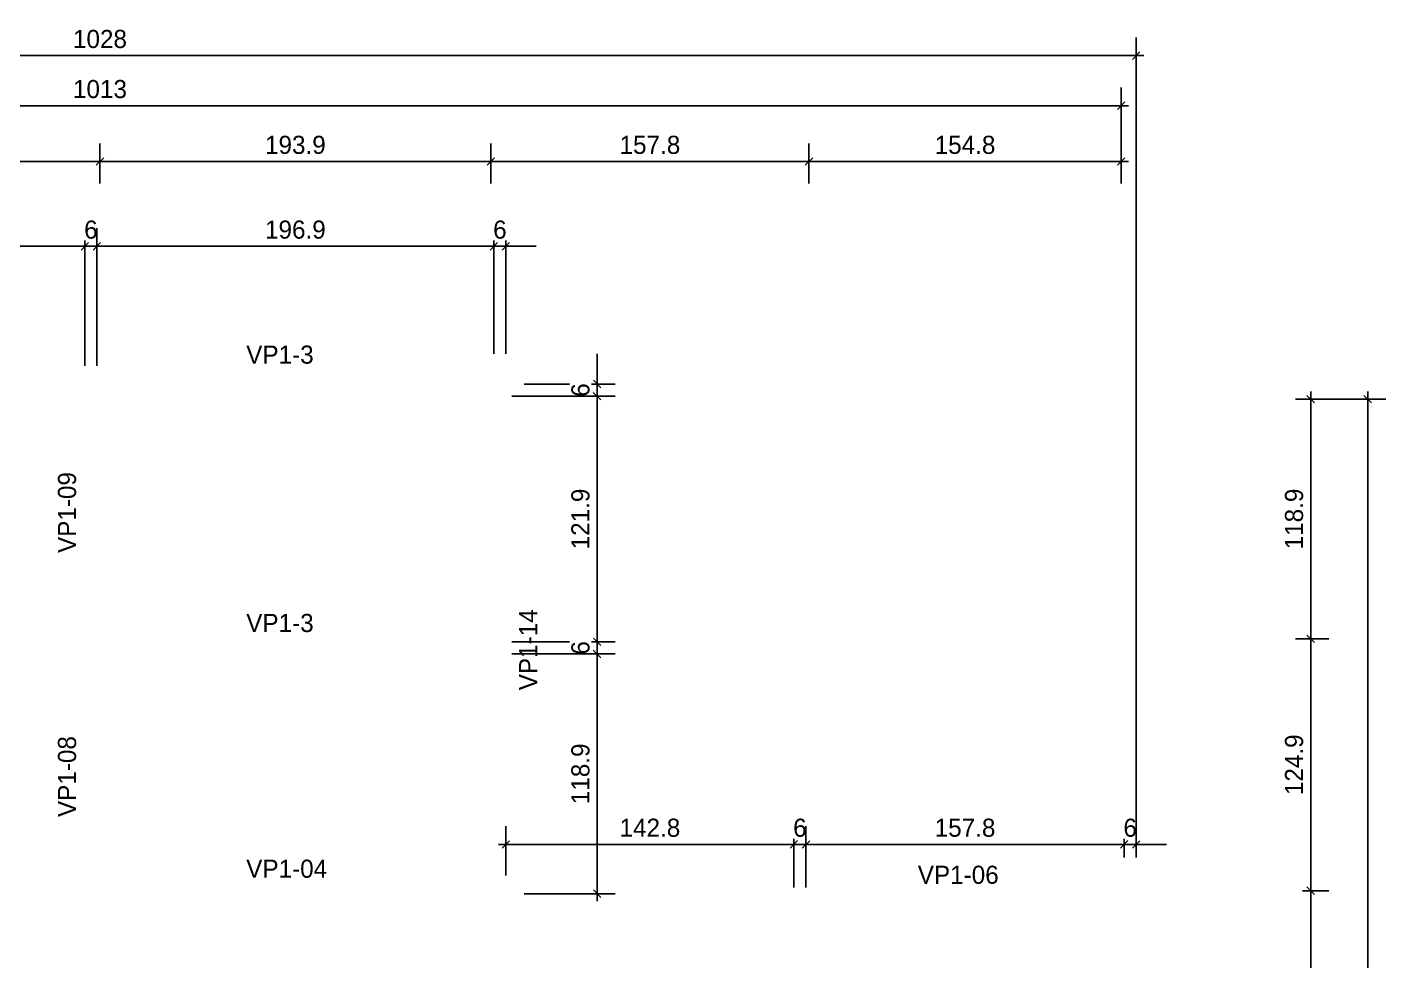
# Model space of a CAD drawing. Header units: millimetres. Extents: x 19442 to 19711, y 4351 to 4752.
# Drawn here: x 19448.81 to 19455.55, y 4519.36 to 4523.99 of the extents above; entities that cross this region are included whole.
import ezdxf

# ---------------------------------------------------------------- set-up
doc = ezdxf.new("R2010")
doc.units = ezdxf.units.MM
doc.layers.add('0 @ 0.5', color=7, linetype='Continuous')
doc.layers.add('TEXTO @ 0.5', color=2, linetype='Continuous')
doc.styles.add('century gothic', font='GOTHIC.TTF')
doc.dimstyles.new('ANOTATIVE CM SMCONSTRUCCIONES', dxfattribs={"dimscale": 0, "dimtxt": 0.18, "dimasz": 0.15, "dimexe": 0.18, "dimexo": 0.18, "dimgap": 0.07, "dimtad": 1, "dimdec": 1, "dimlfac": 100, "dimdsep": 46, "dimtxsty": 'century gothic', "dimblk1": 'FLECHA1', "dimblk2": 'FLECHA1', "dimsah": 1, "dimcen": 0.18, "dimdle": 0.075, "dimclrd": 1, "dimclre": 1, "dimclrt": 2, "dimaunit": 1, "dimadec": 0, "dimazin": 2, "dimtfac": 0.75, "dimtdec": 1, "dimtix": 1, "dimtmove": 2, "dimatfit": 3, "dimfxl": 0.09, "dimtvp": 1.5, "dimtfill": 1, "dimtolj": 1, "dimtzin": 0, "dimarcsym": 0})

# ---------------------------------------------------------------- blocks, each defined once
blk = doc.blocks.new('FLECHA1')
at = {"color": 1}
blk.add_line((-1, 0), (0.496, 0), dxfattribs=at)
at = {"color": 4}
blk.add_line((-0.246, -0.248), (0.248, 0.25), dxfattribs=at)
blk = doc.blocks.new('*D415')
at = {"color": 1, "lineweight": -2, "transparency": 16777216}
for p, q in [((19447.2042, 4523.33), (19447.2042, 4523.4145)), ((19449.173, 4523.3197), (19449.173, 4523.4145)), ((19447.2792, 4523.3245), (19449.098, 4523.3245))]:
    blk.add_line(p, q, dxfattribs=at)
at = {"layer": 'Defpoints', "color": 0, "transparency": 16777216}
for p in [(19449.173, 4523.3245), (19447.2042, 4523.24), (19449.173, 4523.2297)]:
    blk.add_point(p, dxfattribs=at)
at = {"color": 1, "lineweight": -2, "transparency": 16777216, "xscale": 0.075, "yscale": 0.075, "zscale": 0.075, "rotation": 180}
blk.add_blockref('FLECHA1', (19447.2042, 4523.3245), dxfattribs=at)
at = {"color": 1, "lineweight": -2, "transparency": 16777216, "xscale": 0.075, "yscale": 0.075, "zscale": 0.075}
blk.add_blockref('FLECHA1', (19449.173, 4523.3245), dxfattribs=at)
at = {"color": 2, "transparency": 16777216, "insert": (19448.1886, 4523.4068), "char_height": 0.09, "attachment_point": 5, "style": 'century gothic', "bg_fill": 3, "box_fill_scale": 1.1, "bg_fill_color": 256, "bg_fill_true_color": 13158600, "bg_fill_transparency": 0}
blk.add_mtext('\\A1;196.9', dxfattribs=at)
blk = doc.blocks.new('*D416')
at = {"color": 1, "lineweight": -2, "transparency": 16777216}
for p, q in [((19449.173, 4523.3197), (19449.173, 4523.4145)), ((19449.248, 4523.3245), (19451.0367, 4523.3245))]:
    blk.add_line(p, q, dxfattribs=at)
at = {"layer": 'Defpoints', "color": 0, "transparency": 16777216}
for p in [(19451.1117, 4523.3245), (19451.1117, 4523.3245), (19449.173, 4523.2297)]:
    blk.add_point(p, dxfattribs=at)
at = {"color": 1, "lineweight": -2, "transparency": 16777216, "xscale": 0.075, "yscale": 0.075, "zscale": 0.075, "rotation": 180}
blk.add_blockref('FLECHA1', (19449.173, 4523.3245), dxfattribs=at)
at = {"color": 1, "lineweight": -2, "transparency": 16777216, "xscale": 0.075, "yscale": 0.075, "zscale": 0.075}
blk.add_blockref('FLECHA1', (19451.1117, 4523.3245), dxfattribs=at)
at = {"color": 2, "transparency": 16777216, "insert": (19450.1423, 4523.4068), "char_height": 0.09, "attachment_point": 5, "style": 'century gothic', "bg_fill": 3, "box_fill_scale": 1.1, "bg_fill_color": 256, "bg_fill_true_color": 13158600, "bg_fill_transparency": 0}
blk.add_mtext('\\A1;193.9', dxfattribs=at)
blk = doc.blocks.new('*D417')
at = {"color": 1, "lineweight": -2, "transparency": 16777216}
for p, q in [((19452.6898, 4523.3022), (19452.6898, 4523.4145)), ((19451.1867, 4523.3245), (19452.6148, 4523.3245))]:
    blk.add_line(p, q, dxfattribs=at)
at = {"layer": 'Defpoints', "color": 0, "transparency": 16777216}
for p in [(19451.1117, 4523.3245), (19452.6898, 4523.3245), (19452.6898, 4523.2122)]:
    blk.add_point(p, dxfattribs=at)
at = {"color": 1, "lineweight": -2, "transparency": 16777216, "xscale": 0.075, "yscale": 0.075, "zscale": 0.075, "rotation": 180}
blk.add_blockref('FLECHA1', (19451.1117, 4523.3245), dxfattribs=at)
at = {"color": 1, "lineweight": -2, "transparency": 16777216, "xscale": 0.075, "yscale": 0.075, "zscale": 0.075}
blk.add_blockref('FLECHA1', (19452.6898, 4523.3245), dxfattribs=at)
at = {"color": 2, "transparency": 16777216, "insert": (19451.9008, 4523.4068), "char_height": 0.09, "attachment_point": 5, "style": 'century gothic', "bg_fill": 3, "box_fill_scale": 1.1, "bg_fill_color": 256, "bg_fill_true_color": 13158600, "bg_fill_transparency": 0}
blk.add_mtext('\\A1;157.8', dxfattribs=at)
blk = doc.blocks.new('*D418')
at = {"color": 1, "lineweight": -2, "transparency": 16777216}
for p, q in [((19452.6898, 4523.3022), (19452.6898, 4523.4145)), ((19454.2379, 4523.2156), (19454.2379, 4523.4145)), ((19452.7648, 4523.3245), (19454.1629, 4523.3245))]:
    blk.add_line(p, q, dxfattribs=at)
at = {"layer": 'Defpoints', "color": 0, "transparency": 16777216}
for p in [(19454.2379, 4523.3245), (19452.6898, 4523.2122), (19454.2379, 4523.1256)]:
    blk.add_point(p, dxfattribs=at)
at = {"color": 1, "lineweight": -2, "transparency": 16777216, "xscale": 0.075, "yscale": 0.075, "zscale": 0.075, "rotation": 180}
blk.add_blockref('FLECHA1', (19452.6898, 4523.3245), dxfattribs=at)
at = {"color": 1, "lineweight": -2, "transparency": 16777216, "xscale": 0.075, "yscale": 0.075, "zscale": 0.075}
blk.add_blockref('FLECHA1', (19454.2379, 4523.3245), dxfattribs=at)
at = {"color": 2, "transparency": 16777216, "insert": (19453.4639, 4523.4068), "char_height": 0.09, "attachment_point": 5, "style": 'century gothic', "bg_fill": 3, "box_fill_scale": 1.1, "bg_fill_color": 256, "bg_fill_true_color": 13158600, "bg_fill_transparency": 0}
blk.add_mtext('\\A1;154.8', dxfattribs=at)
blk = doc.blocks.new('*D419')
at = {"color": 1, "lineweight": -2, "transparency": 16777216}
for p, q in [((19444.108, 4523.33), (19444.108, 4523.6913)), ((19454.2379, 4523.2156), (19454.2379, 4523.6913)), ((19444.183, 4523.6013), (19454.1629, 4523.6013))]:
    blk.add_line(p, q, dxfattribs=at)
at = {"layer": 'Defpoints', "color": 0, "transparency": 16777216}
for p in [(19454.2379, 4523.6013), (19444.108, 4523.24), (19454.2379, 4523.1256)]:
    blk.add_point(p, dxfattribs=at)
at = {"color": 1, "lineweight": -2, "transparency": 16777216, "xscale": 0.075, "yscale": 0.075, "zscale": 0.075, "rotation": 180}
blk.add_blockref('FLECHA1', (19444.108, 4523.6013), dxfattribs=at)
at = {"color": 1, "lineweight": -2, "transparency": 16777216, "xscale": 0.075, "yscale": 0.075, "zscale": 0.075}
blk.add_blockref('FLECHA1', (19454.2379, 4523.6013), dxfattribs=at)
at = {"color": 2, "transparency": 16777216, "insert": (19449.173, 4523.6835), "char_height": 0.09, "attachment_point": 5, "style": 'century gothic', "bg_fill": 3, "box_fill_scale": 1.1, "bg_fill_color": 256, "bg_fill_true_color": 13158600, "bg_fill_transparency": 0}
blk.add_mtext('\\A1;1013', dxfattribs=at)
blk = doc.blocks.new('*D428')
at = {"color": 1, "lineweight": -2, "transparency": 16777216}
for p, q in [((19455.1023, 4522.1459), (19455.2686, 4522.1459)), ((19455.1786, 4522.0709), (19455.1786, 4521.0317)), ((19455.1023, 4520.9567), (19455.2686, 4520.9567))]:
    blk.add_line(p, q, dxfattribs=at)
at = {"layer": 'Defpoints', "color": 0, "transparency": 16777216}
for p in [(19455.0123, 4522.1459), (19455.0123, 4520.9567), (19455.1786, 4520.9567)]:
    blk.add_point(p, dxfattribs=at)
at = {"color": 1, "lineweight": -2, "transparency": 16777216, "xscale": 0.075, "yscale": 0.075, "zscale": 0.075}
for p, rotation in [((19455.1786, 4522.1459), 90), ((19455.1786, 4520.9567), 270)]:
    blk.add_blockref('FLECHA1', p, dxfattribs=dict(at, rotation=rotation))
at = {"color": 2, "transparency": 16777216, "insert": (19455.0963, 4521.5513), "char_height": 0.09, "attachment_point": 5, "rotation": 90, "style": 'century gothic', "bg_fill": 3, "box_fill_scale": 1.1, "bg_fill_color": 256, "bg_fill_true_color": 13158600, "bg_fill_transparency": 0}
blk.add_mtext('\\A1;118.9', dxfattribs=at)
blk = doc.blocks.new('*D429')
at = {"color": 1, "lineweight": -2, "transparency": 16777216}
for p, q in [((19455.1023, 4520.9567), (19455.2686, 4520.9567)), ((19455.1786, 4520.8817), (19455.1786, 4519.7825)), ((19455.1373, 4519.7075), (19455.2686, 4519.7075))]:
    blk.add_line(p, q, dxfattribs=at)
at = {"layer": 'Defpoints', "color": 0, "transparency": 16777216}
for p in [(19455.0123, 4520.9567), (19455.0473, 4519.7075), (19455.1786, 4519.7075)]:
    blk.add_point(p, dxfattribs=at)
at = {"color": 1, "lineweight": -2, "transparency": 16777216, "xscale": 0.075, "yscale": 0.075, "zscale": 0.075}
for p, rotation in [((19455.1786, 4520.9567), 90), ((19455.1786, 4519.7075), 270)]:
    blk.add_blockref('FLECHA1', p, dxfattribs=dict(at, rotation=rotation))
at = {"color": 2, "transparency": 16777216, "insert": (19455.0963, 4520.3321), "char_height": 0.09, "attachment_point": 5, "rotation": 90, "style": 'century gothic', "bg_fill": 3, "box_fill_scale": 1.1, "bg_fill_color": 256, "bg_fill_true_color": 13158600, "bg_fill_transparency": 0}
blk.add_mtext('\\A1;124.9', dxfattribs=at)
blk = doc.blocks.new('*D430')
at = {"color": 1, "lineweight": -2, "transparency": 16777216}
for p, q in [((19455.1373, 4519.7075), (19455.2686, 4519.7075)), ((19455.1786, 4519.6325), (19455.1786, 4517.8625)), ((19455.1343, 4517.7875), (19455.2686, 4517.7875))]:
    blk.add_line(p, q, dxfattribs=at)
at = {"layer": 'Defpoints', "color": 0, "transparency": 16777216}
for p in [(19455.0473, 4519.7075), (19455.0443, 4517.7875), (19455.1786, 4517.7875)]:
    blk.add_point(p, dxfattribs=at)
at = {"color": 1, "lineweight": -2, "transparency": 16777216, "xscale": 0.075, "yscale": 0.075, "zscale": 0.075}
for p, rotation in [((19455.1786, 4519.7075), 90), ((19455.1786, 4517.7875), 270)]:
    blk.add_blockref('FLECHA1', p, dxfattribs=dict(at, rotation=rotation))
at = {"color": 2, "transparency": 16777216, "insert": (19455.0963, 4518.7475), "char_height": 0.09, "attachment_point": 5, "rotation": 90, "style": 'century gothic', "bg_fill": 3, "box_fill_scale": 1.1, "bg_fill_color": 256, "bg_fill_true_color": 13158600, "bg_fill_transparency": 0}
blk.add_mtext('\\A1;192', dxfattribs=at)
blk = doc.blocks.new('*D433')
at = {"color": 1, "lineweight": -2, "transparency": 16777216}
for p, q in [((19455.1023, 4522.1459), (19455.551, 4522.1459)), ((19455.461, 4522.0709), (19455.461, 4515.9425)), ((19455.1023, 4515.8675), (19455.551, 4515.8675))]:
    blk.add_line(p, q, dxfattribs=at)
at = {"layer": 'Defpoints', "color": 0, "transparency": 16777216}
for p in [(19455.0123, 4522.1459), (19455.0123, 4515.8675), (19455.461, 4515.8675)]:
    blk.add_point(p, dxfattribs=at)
at = {"color": 1, "lineweight": -2, "transparency": 16777216, "xscale": 0.075, "yscale": 0.075, "zscale": 0.075}
for p, rotation in [((19455.461, 4522.1459), 90), ((19455.461, 4515.8675), 270)]:
    blk.add_blockref('FLECHA1', p, dxfattribs=dict(at, rotation=rotation))
at = {"color": 2, "transparency": 16777216, "insert": (19455.3787, 4519.0067), "char_height": 0.09, "attachment_point": 5, "rotation": 90, "style": 'century gothic', "bg_fill": 3, "box_fill_scale": 1.1, "bg_fill_color": 256, "bg_fill_true_color": 13158600, "bg_fill_transparency": 0}
blk.add_mtext('\\A1;627.8', dxfattribs=at)
blk = doc.blocks.new('*D435')
at = {"color": 1, "lineweight": -2, "transparency": 16777216}
for p, q in [((19447.2042, 4523.2156), (19447.2042, 4523.4145)), ((19449.173, 4523.2156), (19449.173, 4523.4145)), ((19447.2792, 4523.3245), (19449.098, 4523.3245))]:
    blk.add_line(p, q, dxfattribs=at)
at = {"layer": 'Defpoints', "color": 0, "transparency": 16777216}
for p in [(19449.173, 4523.3245), (19447.2042, 4523.1256), (19449.173, 4523.1256)]:
    blk.add_point(p, dxfattribs=at)
at = {"color": 1, "lineweight": -2, "transparency": 16777216, "xscale": 0.075, "yscale": 0.075, "zscale": 0.075, "rotation": 180}
blk.add_blockref('FLECHA1', (19447.2042, 4523.3245), dxfattribs=at)
at = {"color": 1, "lineweight": -2, "transparency": 16777216, "xscale": 0.075, "yscale": 0.075, "zscale": 0.075}
blk.add_blockref('FLECHA1', (19449.173, 4523.3245), dxfattribs=at)
at = {"color": 2, "transparency": 16777216, "insert": (19448.1886, 4523.4068), "char_height": 0.09, "attachment_point": 5, "style": 'century gothic', "bg_fill": 3, "box_fill_scale": 1.1, "bg_fill_color": 256, "bg_fill_true_color": 13158600, "bg_fill_transparency": 0}
blk.add_mtext('\\A1;196.9', dxfattribs=at)
blk = doc.blocks.new('*D436')
at = {"color": 1, "lineweight": -2, "transparency": 16777216}
for p, q in [((19449.173, 4523.2791), (19449.173, 4523.4145)), ((19451.1117, 4523.2156), (19451.1117, 4523.4145)), ((19449.248, 4523.3245), (19451.0367, 4523.3245))]:
    blk.add_line(p, q, dxfattribs=at)
at = {"layer": 'Defpoints', "color": 0, "transparency": 16777216}
for p in [(19451.1117, 4523.3245), (19449.173, 4523.1891), (19451.1117, 4523.1256)]:
    blk.add_point(p, dxfattribs=at)
at = {"color": 1, "lineweight": -2, "transparency": 16777216, "xscale": 0.075, "yscale": 0.075, "zscale": 0.075, "rotation": 180}
blk.add_blockref('FLECHA1', (19449.173, 4523.3245), dxfattribs=at)
at = {"color": 1, "lineweight": -2, "transparency": 16777216, "xscale": 0.075, "yscale": 0.075, "zscale": 0.075}
blk.add_blockref('FLECHA1', (19451.1117, 4523.3245), dxfattribs=at)
at = {"color": 2, "transparency": 16777216, "insert": (19450.1423, 4523.4068), "char_height": 0.09, "attachment_point": 5, "style": 'century gothic', "bg_fill": 3, "box_fill_scale": 1.1, "bg_fill_color": 256, "bg_fill_true_color": 13158600, "bg_fill_transparency": 0}
blk.add_mtext('\\A1;193.9', dxfattribs=at)
blk = doc.blocks.new('*D437')
at = {"color": 1, "lineweight": -2, "transparency": 16777216}
for p, q in [((19451.1117, 4523.2156), (19451.1117, 4523.4145)), ((19452.6898, 4523.2156), (19452.6898, 4523.4145)), ((19451.1867, 4523.3245), (19452.6148, 4523.3245))]:
    blk.add_line(p, q, dxfattribs=at)
at = {"layer": 'Defpoints', "color": 0, "transparency": 16777216}
for p in [(19452.6898, 4523.3245), (19451.1117, 4523.1256), (19452.6898, 4523.1256)]:
    blk.add_point(p, dxfattribs=at)
at = {"color": 1, "lineweight": -2, "transparency": 16777216, "xscale": 0.075, "yscale": 0.075, "zscale": 0.075, "rotation": 180}
blk.add_blockref('FLECHA1', (19451.1117, 4523.3245), dxfattribs=at)
at = {"color": 1, "lineweight": -2, "transparency": 16777216, "xscale": 0.075, "yscale": 0.075, "zscale": 0.075}
blk.add_blockref('FLECHA1', (19452.6898, 4523.3245), dxfattribs=at)
at = {"color": 2, "transparency": 16777216, "insert": (19451.9008, 4523.4068), "char_height": 0.09, "attachment_point": 5, "style": 'century gothic', "bg_fill": 3, "box_fill_scale": 1.1, "bg_fill_color": 256, "bg_fill_true_color": 13158600, "bg_fill_transparency": 0}
blk.add_mtext('\\A1;157.8', dxfattribs=at)
blk = doc.blocks.new('*D438')
at = {"color": 1, "lineweight": -2, "transparency": 16777216}
for p, q in [((19452.6898, 4523.2156), (19452.6898, 4523.4145)), ((19454.2379, 4523.2156), (19454.2379, 4523.4145)), ((19452.7648, 4523.3245), (19454.1629, 4523.3245))]:
    blk.add_line(p, q, dxfattribs=at)
at = {"layer": 'Defpoints', "color": 0, "transparency": 16777216}
for p in [(19454.2379, 4523.3245), (19452.6898, 4523.1256), (19454.2379, 4523.1256)]:
    blk.add_point(p, dxfattribs=at)
at = {"color": 1, "lineweight": -2, "transparency": 16777216, "xscale": 0.075, "yscale": 0.075, "zscale": 0.075, "rotation": 180}
blk.add_blockref('FLECHA1', (19452.6898, 4523.3245), dxfattribs=at)
at = {"color": 1, "lineweight": -2, "transparency": 16777216, "xscale": 0.075, "yscale": 0.075, "zscale": 0.075}
blk.add_blockref('FLECHA1', (19454.2379, 4523.3245), dxfattribs=at)
at = {"color": 2, "transparency": 16777216, "insert": (19453.4639, 4523.4068), "char_height": 0.09, "attachment_point": 5, "style": 'century gothic', "bg_fill": 3, "box_fill_scale": 1.1, "bg_fill_color": 256, "bg_fill_true_color": 13158600, "bg_fill_transparency": 0}
blk.add_mtext('\\A1;154.8', dxfattribs=at)
blk = doc.blocks.new('*D451')
at = {"color": 1, "lineweight": -2, "transparency": 16777216}
for p, q in [((19447.1892, 4522.3109), (19447.1892, 4522.9941)), ((19449.098, 4522.3109), (19449.098, 4522.9941)), ((19447.2642, 4522.9041), (19449.023, 4522.9041))]:
    blk.add_line(p, q, dxfattribs=at)
at = {"layer": 'Defpoints', "color": 0, "transparency": 16777216}
for p in [(19449.098, 4522.9041), (19447.1892, 4522.2209), (19449.098, 4522.2209)]:
    blk.add_point(p, dxfattribs=at)
at = {"color": 1, "lineweight": -2, "transparency": 16777216, "xscale": 0.075, "yscale": 0.075, "zscale": 0.075, "rotation": 180}
blk.add_blockref('FLECHA1', (19447.1892, 4522.9041), dxfattribs=at)
at = {"color": 1, "lineweight": -2, "transparency": 16777216, "xscale": 0.075, "yscale": 0.075, "zscale": 0.075}
blk.add_blockref('FLECHA1', (19449.098, 4522.9041), dxfattribs=at)
at = {"color": 2, "transparency": 16777216, "insert": (19448.1436, 4522.9864), "char_height": 0.09, "attachment_point": 5, "style": 'century gothic', "bg_fill": 3, "box_fill_scale": 1.1, "bg_fill_color": 256, "bg_fill_true_color": 13158600, "bg_fill_transparency": 0}
blk.add_mtext('\\A1;190.9', dxfattribs=at)
blk = doc.blocks.new('*D452')
at = {"color": 1, "lineweight": -2, "transparency": 16777216}
for p, q in [((19449.098, 4522.3109), (19449.098, 4522.9941)), ((19449.158, 4522.3109), (19449.158, 4522.9941)), ((19449.023, 4522.9041), (19448.948, 4522.9041)), ((19449.098, 4522.9041), (19449.158, 4522.9041)), ((19449.233, 4522.9041), (19449.308, 4522.9041))]:
    blk.add_line(p, q, dxfattribs=at)
at = {"layer": 'Defpoints', "color": 0, "transparency": 16777216}
for p in [(19449.098, 4522.2209), (19449.158, 4522.2209)]:
    blk.add_point(p, dxfattribs=at)
at = {"color": 1, "lineweight": -2, "transparency": 16777216, "xscale": 0.075, "yscale": 0.075, "zscale": 0.075}
blk.add_blockref('FLECHA1', (19449.098, 4522.9041), dxfattribs=at)
at = {"color": 1, "lineweight": -2, "transparency": 16777216, "xscale": 0.075, "yscale": 0.075, "zscale": 0.075, "rotation": 180}
blk.add_blockref('FLECHA1', (19449.158, 4522.9041), dxfattribs=at)
at = {"color": 2, "transparency": 16777216, "insert": (19449.128, 4522.9864), "char_height": 0.09, "attachment_point": 5, "style": 'century gothic', "bg_fill": 3, "box_fill_scale": 1.1, "bg_fill_color": 256, "bg_fill_true_color": 13158600, "bg_fill_transparency": 0}
blk.add_mtext('\\A1;6', dxfattribs=at)
at = {"layer": 'Defpoints', "color": 0, "transparency": 16777216}
blk.add_point((19449.158, 4522.9041), dxfattribs=at)
blk = doc.blocks.new('*D453')
at = {"color": 1, "lineweight": -2, "transparency": 16777216}
for p, q in [((19449.158, 4522.3109), (19449.158, 4522.9941)), ((19451.1267, 4522.3709), (19451.1267, 4522.9941)), ((19449.233, 4522.9041), (19451.0517, 4522.9041))]:
    blk.add_line(p, q, dxfattribs=at)
at = {"layer": 'Defpoints', "color": 0, "transparency": 16777216}
for p in [(19451.1267, 4522.9041), (19451.1267, 4522.2809), (19449.158, 4522.2209)]:
    blk.add_point(p, dxfattribs=at)
at = {"color": 1, "lineweight": -2, "transparency": 16777216, "xscale": 0.075, "yscale": 0.075, "zscale": 0.075, "rotation": 180}
blk.add_blockref('FLECHA1', (19449.158, 4522.9041), dxfattribs=at)
at = {"color": 1, "lineweight": -2, "transparency": 16777216, "xscale": 0.075, "yscale": 0.075, "zscale": 0.075}
blk.add_blockref('FLECHA1', (19451.1267, 4522.9041), dxfattribs=at)
at = {"color": 2, "transparency": 16777216, "insert": (19450.1423, 4522.9864), "char_height": 0.09, "attachment_point": 5, "style": 'century gothic', "bg_fill": 3, "box_fill_scale": 1.1, "bg_fill_color": 256, "bg_fill_true_color": 13158600, "bg_fill_transparency": 0}
blk.add_mtext('\\A1;196.9', dxfattribs=at)
blk = doc.blocks.new('*D454')
at = {"color": 1, "lineweight": -2, "transparency": 16777216}
for p, q in [((19451.1267, 4522.3709), (19451.1267, 4522.9941)), ((19451.1867, 4522.3709), (19451.1867, 4522.9941)), ((19451.0517, 4522.9041), (19450.9767, 4522.9041)), ((19451.1267, 4522.9041), (19451.1867, 4522.9041)), ((19451.2617, 4522.9041), (19451.3367, 4522.9041))]:
    blk.add_line(p, q, dxfattribs=at)
at = {"layer": 'Defpoints', "color": 0, "transparency": 16777216}
for p in [(19451.1267, 4522.2809), (19451.1867, 4522.2809)]:
    blk.add_point(p, dxfattribs=at)
at = {"color": 1, "lineweight": -2, "transparency": 16777216, "xscale": 0.075, "yscale": 0.075, "zscale": 0.075}
blk.add_blockref('FLECHA1', (19451.1267, 4522.9041), dxfattribs=at)
at = {"color": 1, "lineweight": -2, "transparency": 16777216, "xscale": 0.075, "yscale": 0.075, "zscale": 0.075, "rotation": 180}
blk.add_blockref('FLECHA1', (19451.1867, 4522.9041), dxfattribs=at)
at = {"color": 2, "transparency": 16777216, "insert": (19451.1567, 4522.9864), "char_height": 0.09, "attachment_point": 5, "style": 'century gothic', "bg_fill": 3, "box_fill_scale": 1.1, "bg_fill_color": 256, "bg_fill_true_color": 13158600, "bg_fill_transparency": 0}
blk.add_mtext('\\A1;6', dxfattribs=at)
at = {"layer": 'Defpoints', "color": 0, "transparency": 16777216}
blk.add_point((19451.1867, 4522.9041), dxfattribs=at)
blk = doc.blocks.new('*D480')
at = {"color": 1, "lineweight": -2, "transparency": 16777216}
for p, q in [((19451.6389, 4522.2959), (19451.6389, 4522.3709)), ((19451.2767, 4522.2209), (19451.7289, 4522.2209)), ((19451.6389, 4522.2209), (19451.6389, 4522.1609)), ((19451.2167, 4522.1609), (19451.7289, 4522.1609)), ((19451.6389, 4522.0859), (19451.6389, 4522.0109))]:
    blk.add_line(p, q, dxfattribs=at)
at = {"layer": 'Defpoints', "color": 0, "transparency": 16777216}
for p in [(19451.1867, 4522.2209), (19451.1267, 4522.1609)]:
    blk.add_point(p, dxfattribs=at)
at = {"color": 1, "lineweight": -2, "transparency": 16777216, "xscale": 0.075, "yscale": 0.075, "zscale": 0.075}
for p, rotation in [((19451.6389, 4522.2209), 270), ((19451.6389, 4522.1609), 90)]:
    blk.add_blockref('FLECHA1', p, dxfattribs=dict(at, rotation=rotation))
at = {"color": 2, "transparency": 16777216, "insert": (19451.5566, 4522.1909), "char_height": 0.09, "attachment_point": 5, "rotation": 90, "style": 'century gothic', "bg_fill": 3, "box_fill_scale": 1.1, "bg_fill_color": 256, "bg_fill_true_color": 13158600, "bg_fill_transparency": 0}
blk.add_mtext('\\A1;6', dxfattribs=at)
at = {"layer": 'Defpoints', "color": 0, "transparency": 16777216}
blk.add_point((19451.6389, 4522.1609), dxfattribs=at)
blk = doc.blocks.new('*D481')
at = {"color": 1, "lineweight": -2, "transparency": 16777216}
for p, q in [((19451.2167, 4522.1609), (19451.7289, 4522.1609)), ((19451.6389, 4522.0859), (19451.6389, 4521.0167)), ((19451.2167, 4520.9417), (19451.7289, 4520.9417))]:
    blk.add_line(p, q, dxfattribs=at)
at = {"layer": 'Defpoints', "color": 0, "transparency": 16777216}
for p in [(19451.1267, 4522.1609), (19451.1267, 4520.9417), (19451.6389, 4520.9417)]:
    blk.add_point(p, dxfattribs=at)
at = {"color": 1, "lineweight": -2, "transparency": 16777216, "xscale": 0.075, "yscale": 0.075, "zscale": 0.075}
for p, rotation in [((19451.6389, 4522.1609), 90), ((19451.6389, 4520.9417), 270)]:
    blk.add_blockref('FLECHA1', p, dxfattribs=dict(at, rotation=rotation))
at = {"color": 2, "transparency": 16777216, "insert": (19451.5566, 4521.5513), "char_height": 0.09, "attachment_point": 5, "rotation": 90, "style": 'century gothic', "bg_fill": 3, "box_fill_scale": 1.1, "bg_fill_color": 256, "bg_fill_true_color": 13158600, "bg_fill_transparency": 0}
blk.add_mtext('\\A1;121.9', dxfattribs=at)
blk = doc.blocks.new('*D482')
at = {"color": 1, "lineweight": -2, "transparency": 16777216}
for p, q in [((19451.6389, 4521.0167), (19451.6389, 4521.0917)), ((19451.2167, 4520.9417), (19451.7289, 4520.9417)), ((19451.6389, 4520.9417), (19451.6389, 4520.8817)), ((19451.2167, 4520.8817), (19451.7289, 4520.8817)), ((19451.6389, 4520.8067), (19451.6389, 4520.7317))]:
    blk.add_line(p, q, dxfattribs=at)
at = {"layer": 'Defpoints', "color": 0, "transparency": 16777216}
for p in [(19451.1267, 4520.9417), (19451.1267, 4520.8817)]:
    blk.add_point(p, dxfattribs=at)
at = {"color": 1, "lineweight": -2, "transparency": 16777216, "xscale": 0.075, "yscale": 0.075, "zscale": 0.075}
for p, rotation in [((19451.6389, 4520.9417), 270), ((19451.6389, 4520.8817), 90)]:
    blk.add_blockref('FLECHA1', p, dxfattribs=dict(at, rotation=rotation))
at = {"color": 2, "transparency": 16777216, "insert": (19451.5566, 4520.9117), "char_height": 0.09, "attachment_point": 5, "rotation": 90, "style": 'century gothic', "bg_fill": 3, "box_fill_scale": 1.1, "bg_fill_color": 256, "bg_fill_true_color": 13158600, "bg_fill_transparency": 0}
blk.add_mtext('\\A1;6', dxfattribs=at)
at = {"layer": 'Defpoints', "color": 0, "transparency": 16777216}
blk.add_point((19451.6389, 4520.8817), dxfattribs=at)
blk = doc.blocks.new('*D483')
at = {"color": 1, "lineweight": -2, "transparency": 16777216}
for p, q in [((19451.2167, 4520.8817), (19451.7289, 4520.8817)), ((19451.6389, 4520.8067), (19451.6389, 4519.7675)), ((19451.2767, 4519.6925), (19451.7289, 4519.6925))]:
    blk.add_line(p, q, dxfattribs=at)
at = {"layer": 'Defpoints', "color": 0, "transparency": 16777216}
for p in [(19451.1267, 4520.8817), (19451.1867, 4519.6925), (19451.6389, 4519.6925)]:
    blk.add_point(p, dxfattribs=at)
at = {"color": 1, "lineweight": -2, "transparency": 16777216, "xscale": 0.075, "yscale": 0.075, "zscale": 0.075}
for p, rotation in [((19451.6389, 4520.8817), 90), ((19451.6389, 4519.6925), 270)]:
    blk.add_blockref('FLECHA1', p, dxfattribs=dict(at, rotation=rotation))
at = {"color": 2, "transparency": 16777216, "insert": (19451.5566, 4520.2871), "char_height": 0.09, "attachment_point": 5, "rotation": 90, "style": 'century gothic', "bg_fill": 3, "box_fill_scale": 1.1, "bg_fill_color": 256, "bg_fill_true_color": 13158600, "bg_fill_transparency": 0}
blk.add_mtext('\\A1;118.9', dxfattribs=at)
blk = doc.blocks.new('*D484')
at = {"color": 1, "lineweight": -2, "transparency": 16777216}
for p, q in [((19451.1867, 4519.7825), (19451.1867, 4520.0269)), ((19452.6148, 4519.7225), (19452.6148, 4520.0269)), ((19451.2617, 4519.9369), (19452.5398, 4519.9369))]:
    blk.add_line(p, q, dxfattribs=at)
at = {"layer": 'Defpoints', "color": 0, "transparency": 16777216}
for p in [(19452.6148, 4519.9369), (19451.1867, 4519.6925), (19452.6148, 4519.6325)]:
    blk.add_point(p, dxfattribs=at)
at = {"color": 1, "lineweight": -2, "transparency": 16777216, "xscale": 0.075, "yscale": 0.075, "zscale": 0.075, "rotation": 180}
blk.add_blockref('FLECHA1', (19451.1867, 4519.9369), dxfattribs=at)
at = {"color": 1, "lineweight": -2, "transparency": 16777216, "xscale": 0.075, "yscale": 0.075, "zscale": 0.075}
blk.add_blockref('FLECHA1', (19452.6148, 4519.9369), dxfattribs=at)
at = {"color": 2, "transparency": 16777216, "insert": (19451.9008, 4520.0192), "char_height": 0.09, "attachment_point": 5, "style": 'century gothic', "bg_fill": 3, "box_fill_scale": 1.1, "bg_fill_color": 256, "bg_fill_true_color": 13158600, "bg_fill_transparency": 0}
blk.add_mtext('\\A1;142.8', dxfattribs=at)
blk = doc.blocks.new('*D485')
at = {"color": 1, "lineweight": -2, "transparency": 16777216}
for p, q in [((19452.6148, 4519.7225), (19452.6148, 4520.0269)), ((19452.6748, 4519.7225), (19452.6748, 4520.0269)), ((19452.5398, 4519.9369), (19452.4648, 4519.9369)), ((19452.6148, 4519.9369), (19452.6748, 4519.9369)), ((19452.7498, 4519.9369), (19452.8248, 4519.9369))]:
    blk.add_line(p, q, dxfattribs=at)
at = {"layer": 'Defpoints', "color": 0, "transparency": 16777216}
for p in [(19452.6148, 4519.6325), (19452.6748, 4519.6325)]:
    blk.add_point(p, dxfattribs=at)
at = {"color": 1, "lineweight": -2, "transparency": 16777216, "xscale": 0.075, "yscale": 0.075, "zscale": 0.075}
blk.add_blockref('FLECHA1', (19452.6148, 4519.9369), dxfattribs=at)
at = {"color": 1, "lineweight": -2, "transparency": 16777216, "xscale": 0.075, "yscale": 0.075, "zscale": 0.075, "rotation": 180}
blk.add_blockref('FLECHA1', (19452.6748, 4519.9369), dxfattribs=at)
at = {"color": 2, "transparency": 16777216, "insert": (19452.6448, 4520.0192), "char_height": 0.09, "attachment_point": 5, "style": 'century gothic', "bg_fill": 3, "box_fill_scale": 1.1, "bg_fill_color": 256, "bg_fill_true_color": 13158600, "bg_fill_transparency": 0}
blk.add_mtext('\\A1;6', dxfattribs=at)
at = {"layer": 'Defpoints', "color": 0, "transparency": 16777216}
blk.add_point((19452.6748, 4519.9369), dxfattribs=at)
blk = doc.blocks.new('*D486')
at = {"color": 1, "lineweight": -2, "transparency": 16777216}
for p, q in [((19452.6748, 4519.7225), (19452.6748, 4520.0269)), ((19454.2529, 4519.8725), (19454.2529, 4520.0269)), ((19452.7498, 4519.9369), (19454.1779, 4519.9369))]:
    blk.add_line(p, q, dxfattribs=at)
at = {"layer": 'Defpoints', "color": 0, "transparency": 16777216}
for p in [(19454.2529, 4519.9369), (19454.2529, 4519.7825), (19452.6748, 4519.6325)]:
    blk.add_point(p, dxfattribs=at)
at = {"color": 1, "lineweight": -2, "transparency": 16777216, "xscale": 0.075, "yscale": 0.075, "zscale": 0.075, "rotation": 180}
blk.add_blockref('FLECHA1', (19452.6748, 4519.9369), dxfattribs=at)
at = {"color": 1, "lineweight": -2, "transparency": 16777216, "xscale": 0.075, "yscale": 0.075, "zscale": 0.075}
blk.add_blockref('FLECHA1', (19454.2529, 4519.9369), dxfattribs=at)
at = {"color": 2, "transparency": 16777216, "insert": (19453.4639, 4520.0192), "char_height": 0.09, "attachment_point": 5, "style": 'century gothic', "bg_fill": 3, "box_fill_scale": 1.1, "bg_fill_color": 256, "bg_fill_true_color": 13158600, "bg_fill_transparency": 0}
blk.add_mtext('\\A1;157.8', dxfattribs=at)
blk = doc.blocks.new('*D487')
at = {"color": 1, "lineweight": -2, "transparency": 16777216}
for p, q in [((19454.2529, 4519.8725), (19454.2529, 4520.0269)), ((19454.3129, 4519.8725), (19454.3129, 4520.0269)), ((19454.1779, 4519.9369), (19454.1029, 4519.9369)), ((19454.2529, 4519.9369), (19454.3129, 4519.9369)), ((19454.3879, 4519.9369), (19454.4629, 4519.9369))]:
    blk.add_line(p, q, dxfattribs=at)
at = {"layer": 'Defpoints', "color": 0, "transparency": 16777216}
for p in [(19454.2529, 4519.7825), (19454.3129, 4519.7825)]:
    blk.add_point(p, dxfattribs=at)
at = {"color": 1, "lineweight": -2, "transparency": 16777216, "xscale": 0.075, "yscale": 0.075, "zscale": 0.075}
blk.add_blockref('FLECHA1', (19454.2529, 4519.9369), dxfattribs=at)
at = {"color": 1, "lineweight": -2, "transparency": 16777216, "xscale": 0.075, "yscale": 0.075, "zscale": 0.075, "rotation": 180}
blk.add_blockref('FLECHA1', (19454.3129, 4519.9369), dxfattribs=at)
at = {"color": 2, "transparency": 16777216, "insert": (19454.2829, 4520.0192), "char_height": 0.09, "attachment_point": 5, "style": 'century gothic', "bg_fill": 3, "box_fill_scale": 1.1, "bg_fill_color": 256, "bg_fill_true_color": 13158600, "bg_fill_transparency": 0}
blk.add_mtext('\\A1;6', dxfattribs=at)
at = {"layer": 'Defpoints', "color": 0, "transparency": 16777216}
blk.add_point((19454.3129, 4519.9369), dxfattribs=at)
blk = doc.blocks.new('*D739')
at = {"color": 1, "lineweight": -2, "transparency": 16777216}
for p, q in [((19444.033, 4522.3109), (19444.033, 4523.9398)), ((19454.3129, 4519.8725), (19454.3129, 4523.9398)), ((19444.108, 4523.8498), (19454.2379, 4523.8498))]:
    blk.add_line(p, q, dxfattribs=at)
at = {"layer": 'Defpoints', "color": 0, "transparency": 16777216}
for p in [(19454.3129, 4523.8498), (19444.033, 4522.2209), (19454.3129, 4519.7825)]:
    blk.add_point(p, dxfattribs=at)
at = {"color": 1, "lineweight": -2, "transparency": 16777216, "xscale": 0.075, "yscale": 0.075, "zscale": 0.075, "rotation": 180}
blk.add_blockref('FLECHA1', (19444.033, 4523.8498), dxfattribs=at)
at = {"color": 1, "lineweight": -2, "transparency": 16777216, "xscale": 0.075, "yscale": 0.075, "zscale": 0.075}
blk.add_blockref('FLECHA1', (19454.3129, 4523.8498), dxfattribs=at)
at = {"color": 2, "transparency": 16777216, "insert": (19449.173, 4523.9321), "char_height": 0.09, "attachment_point": 5, "style": 'century gothic', "bg_fill": 3, "box_fill_scale": 1.1, "bg_fill_color": 256, "bg_fill_true_color": 13158600, "bg_fill_transparency": 0}
blk.add_mtext('\\A1;1028', dxfattribs=at)

msp = doc.modelspace()

# ---------------------------------------------------------------- texts
at = {"layer": 'TEXTO @ 0.5', "color": 2, "char_height": 0.09, "width": 0.238534, "attachment_point": 1, "rotation": 90, "style": 'century gothic'}
for s, insert in [('VP1-09', (19448.9645, 4521.3827)), ('VP1-08', (19448.9645, 4520.0729))]:
    msp.add_mtext(s, dxfattribs=dict(at, insert=insert))
at = {"layer": 'TEXTO @ 0.5', "color": 2, "char_height": 0.09, "width": 0.238534, "attachment_point": 1, "style": 'century gothic'}
for s, insert in [('VP1-3', (19449.8985, 4521.0806)), ('VP1-04', (19449.8985, 4519.8614))]:
    msp.add_mtext(s, dxfattribs=dict(at, insert=insert))

# ---------------------------------------------------------------- dimensions: what is measured, and where the dimension line sits
at = {"layer": '0 @ 0.5'}
for base, p1, p2, picture, middle in [((19449.173, 4523.3245), (19447.2042, 4523.24), (19449.173, 4523.2297), '*D415', (19448.1886, 4523.4068)), ((19449.098, 4522.9041), (19447.1892, 4522.2209), (19449.098, 4522.2209), '*D451', (19448.1436, 4522.9864))]:
    dim = msp.add_linear_dim(base=base, p1=p1, p2=p2, dimstyle='ANOTATIVE CM SMCONSTRUCCIONES', override={"dimscale": 0.5, "dimtix": 1, "dimtofl": 1, "dimtmove": 2, "dimatfit": 3}, dxfattribs=at)
    dim.commit()
    dim.dimension.update_dxf_attribs({"geometry": picture, "text_midpoint": middle})
dim = msp.add_linear_dim(base=(19455.1786, 4520.9567), p1=(19455.0123, 4522.1459), p2=(19455.0123, 4520.9567), angle=90, dimstyle='ANOTATIVE CM SMCONSTRUCCIONES', override={"dimscale": 0.5, "dimtix": 1, "dimtofl": 1, "dimtmove": 2, "dimatfit": 3}, dxfattribs=at)
dim.commit()
dim.dimension.update_dxf_attribs({"geometry": '*D428', "text_midpoint": (19455.0963, 4521.5513)})

# ---------------------------------------------------------------- next in the draw order: dimensions: what is measured, and where the dimension line sits
for base, p1, p2, picture, middle in [((19451.1117, 4523.3245), (19449.173, 4523.2297), (19451.1117, 4523.3245), '*D416', (19450.1423, 4523.4068)), ((19449.158, 4522.9041), (19449.098, 4522.2209), (19449.158, 4522.2209), '*D452', (19449.128, 4522.9864))]:
    dim = msp.add_linear_dim(base=base, p1=p1, p2=p2, dimstyle='ANOTATIVE CM SMCONSTRUCCIONES', override={"dimscale": 0.5, "dimtix": 1, "dimtofl": 1, "dimtmove": 2, "dimatfit": 3}, dxfattribs=at)
    dim.commit()
    dim.dimension.update_dxf_attribs({"geometry": picture, "text_midpoint": middle})
dim = msp.add_linear_dim(base=(19455.1786, 4519.7075), p1=(19455.0123, 4520.9567), p2=(19455.0473, 4519.7075), angle=90, dimstyle='ANOTATIVE CM SMCONSTRUCCIONES', override={"dimscale": 0.5, "dimtix": 1, "dimtofl": 1, "dimtmove": 2, "dimatfit": 3}, dxfattribs=at)
dim.commit()
dim.dimension.update_dxf_attribs({"geometry": '*D429', "text_midpoint": (19455.0963, 4520.3321)})

# ---------------------------------------------------------------- next in the draw order: dimensions: what is measured, and where the dimension line sits
for base, p1, p2, picture, middle in [((19452.6898, 4523.3245), (19451.1117, 4523.3245), (19452.6898, 4523.2122), '*D417', (19451.9008, 4523.4068)), ((19451.1267, 4522.9041), (19449.158, 4522.2209), (19451.1267, 4522.2809), '*D453', (19450.1423, 4522.9864))]:
    dim = msp.add_linear_dim(base=base, p1=p1, p2=p2, dimstyle='ANOTATIVE CM SMCONSTRUCCIONES', override={"dimscale": 0.5, "dimtix": 1, "dimtofl": 1, "dimtmove": 2, "dimatfit": 3}, dxfattribs=at)
    dim.commit()
    dim.dimension.update_dxf_attribs({"geometry": picture, "text_midpoint": middle})
dim = msp.add_linear_dim(base=(19455.1786, 4517.7875), p1=(19455.0473, 4519.7075), p2=(19455.0443, 4517.7875), angle=90, dimstyle='ANOTATIVE CM SMCONSTRUCCIONES', override={"dimscale": 0.5, "dimtix": 1, "dimtofl": 1, "dimtmove": 2, "dimatfit": 3}, dxfattribs=at)
dim.commit()
dim.dimension.update_dxf_attribs({"geometry": '*D430', "text_midpoint": (19455.0963, 4518.7475)})

# ---------------------------------------------------------------- next in the draw order: texts
at = {"layer": 'TEXTO @ 0.5', "color": 2, "insert": (19449.8985, 4522.4118), "char_height": 0.09, "width": 0.238534, "attachment_point": 1, "style": 'century gothic'}
msp.add_mtext('VP1-3', dxfattribs=at)

# ---------------------------------------------------------------- next in the draw order: dimensions: what is measured, and where the dimension line sits
at = {"layer": '0 @ 0.5'}
for base, p1, p2, picture, middle in [((19454.2379, 4523.3245), (19452.6898, 4523.2122), (19454.2379, 4523.1256), '*D418', (19453.4639, 4523.4068)), ((19451.1867, 4522.9041), (19451.1267, 4522.2809), (19451.1867, 4522.2809), '*D454', (19451.1567, 4522.9864))]:
    dim = msp.add_linear_dim(base=base, p1=p1, p2=p2, dimstyle='ANOTATIVE CM SMCONSTRUCCIONES', override={"dimscale": 0.5, "dimtix": 1, "dimtofl": 1, "dimtmove": 2, "dimatfit": 3}, dxfattribs=at)
    dim.commit()
    dim.dimension.update_dxf_attribs({"geometry": picture, "text_midpoint": middle})
dim = msp.add_linear_dim(base=(19455.461, 4515.8675), p1=(19455.0123, 4522.1459), p2=(19455.0123, 4515.8675), angle=90, dimstyle='ANOTATIVE CM SMCONSTRUCCIONES', override={"dimscale": 0.5, "dimtix": 1, "dimtofl": 1, "dimtmove": 2, "dimatfit": 3}, dxfattribs=at)
dim.commit()
dim.dimension.update_dxf_attribs({"geometry": '*D433', "text_midpoint": (19455.3787, 4519.0067)})

# ---------------------------------------------------------------- next in the draw order: dimensions: what is measured, and where the dimension line sits
dim = msp.add_linear_dim(base=(19454.2379, 4523.6013), p1=(19444.108, 4523.24), p2=(19454.2379, 4523.1256), dimstyle='ANOTATIVE CM SMCONSTRUCCIONES', override={"dimscale": 0.5, "dimtix": 1, "dimtofl": 1, "dimtmove": 2, "dimatfit": 3}, dxfattribs=at)
dim.commit()
dim.dimension.update_dxf_attribs({"geometry": '*D419', "text_midpoint": (19449.173, 4523.6835)})
dim = msp.add_linear_dim(base=(19451.6389, 4522.1609), p1=(19451.1867, 4522.2209), p2=(19451.1267, 4522.1609), angle=90, dimstyle='ANOTATIVE CM SMCONSTRUCCIONES', override={"dimscale": 0.5, "dimtix": 1, "dimtofl": 1, "dimtmove": 2, "dimatfit": 3}, dxfattribs=at)
dim.commit()
dim.dimension.update_dxf_attribs({"geometry": '*D480', "text_midpoint": (19451.5566, 4522.1909)})

# ---------------------------------------------------------------- next in the draw order: dimensions: what is measured, and where the dimension line sits
dim = msp.add_linear_dim(base=(19449.173, 4523.3245), p1=(19447.2042, 4523.1256), p2=(19449.173, 4523.1256), dimstyle='ANOTATIVE CM SMCONSTRUCCIONES', override={"dimscale": 0.5, "dimtix": 1, "dimtofl": 1, "dimtmove": 2, "dimatfit": 3}, dxfattribs=at)
dim.commit()
dim.dimension.update_dxf_attribs({"geometry": '*D435', "text_midpoint": (19448.1886, 4523.4068)})
dim = msp.add_linear_dim(base=(19451.6389, 4520.9417), p1=(19451.1267, 4522.1609), p2=(19451.1267, 4520.9417), angle=90, dimstyle='ANOTATIVE CM SMCONSTRUCCIONES', override={"dimscale": 0.5, "dimtix": 1, "dimtofl": 1, "dimtmove": 2, "dimatfit": 3}, dxfattribs=at)
dim.commit()
dim.dimension.update_dxf_attribs({"geometry": '*D481', "text_midpoint": (19451.5566, 4521.5513)})

# ---------------------------------------------------------------- next in the draw order: dimensions: what is measured, and where the dimension line sits
dim = msp.add_linear_dim(base=(19451.1117, 4523.3245), p1=(19449.173, 4523.1891), p2=(19451.1117, 4523.1256), dimstyle='ANOTATIVE CM SMCONSTRUCCIONES', override={"dimscale": 0.5, "dimtix": 1, "dimtofl": 1, "dimtmove": 2, "dimatfit": 3}, dxfattribs=at)
dim.commit()
dim.dimension.update_dxf_attribs({"geometry": '*D436', "text_midpoint": (19450.1423, 4523.4068)})
dim = msp.add_linear_dim(base=(19451.6389, 4520.8817), p1=(19451.1267, 4520.9417), p2=(19451.1267, 4520.8817), angle=90, dimstyle='ANOTATIVE CM SMCONSTRUCCIONES', override={"dimscale": 0.5, "dimtix": 1, "dimtofl": 1, "dimtmove": 2, "dimatfit": 3}, dxfattribs=at)
dim.commit()
dim.dimension.update_dxf_attribs({"geometry": '*D482', "text_midpoint": (19451.5566, 4520.9117)})

# ---------------------------------------------------------------- next in the draw order: dimensions: what is measured, and where the dimension line sits
dim = msp.add_linear_dim(base=(19452.6898, 4523.3245), p1=(19451.1117, 4523.1256), p2=(19452.6898, 4523.1256), dimstyle='ANOTATIVE CM SMCONSTRUCCIONES', override={"dimscale": 0.5, "dimtix": 1, "dimtofl": 1, "dimtmove": 2, "dimatfit": 3}, dxfattribs=at)
dim.commit()
dim.dimension.update_dxf_attribs({"geometry": '*D437', "text_midpoint": (19451.9008, 4523.4068)})
dim = msp.add_linear_dim(base=(19451.6389, 4519.6925), p1=(19451.1267, 4520.8817), p2=(19451.1867, 4519.6925), angle=90, dimstyle='ANOTATIVE CM SMCONSTRUCCIONES', override={"dimscale": 0.5, "dimtix": 1, "dimtofl": 1, "dimtmove": 2, "dimatfit": 3}, dxfattribs=at)
dim.commit()
dim.dimension.update_dxf_attribs({"geometry": '*D483', "text_midpoint": (19451.5566, 4520.2871)})

# ---------------------------------------------------------------- next in the draw order: texts
at = {"layer": 'TEXTO @ 0.5', "color": 2, "insert": (19451.2521, 4520.7017), "char_height": 0.09, "width": 0.238534, "attachment_point": 1, "rotation": 90, "style": 'century gothic'}
msp.add_mtext('VP1-14', dxfattribs=at)

# ---------------------------------------------------------------- next in the draw order: dimensions: what is measured, and where the dimension line sits
at = {"layer": '0 @ 0.5'}
for base, p1, p2, picture, middle in [((19454.2379, 4523.3245), (19452.6898, 4523.1256), (19454.2379, 4523.1256), '*D438', (19453.4639, 4523.4068)), ((19452.6148, 4519.9369), (19451.1867, 4519.6925), (19452.6148, 4519.6325), '*D484', (19451.9008, 4520.0192))]:
    dim = msp.add_linear_dim(base=base, p1=p1, p2=p2, dimstyle='ANOTATIVE CM SMCONSTRUCCIONES', override={"dimscale": 0.5, "dimtix": 1, "dimtofl": 1, "dimtmove": 2, "dimatfit": 3}, dxfattribs=at)
    dim.commit()
    dim.dimension.update_dxf_attribs({"geometry": picture, "text_midpoint": middle})

# ---------------------------------------------------------------- next in the draw order: dimensions: what is measured, and where the dimension line sits
dim = msp.add_linear_dim(base=(19452.6748, 4519.9369), p1=(19452.6148, 4519.6325), p2=(19452.6748, 4519.6325), dimstyle='ANOTATIVE CM SMCONSTRUCCIONES', override={"dimscale": 0.5, "dimtix": 1, "dimtofl": 1, "dimtmove": 2, "dimatfit": 3}, dxfattribs=at)
dim.commit()
dim.dimension.update_dxf_attribs({"geometry": '*D485', "text_midpoint": (19452.6448, 4520.0192)})

# ---------------------------------------------------------------- next in the draw order: dimensions: what is measured, and where the dimension line sits
dim = msp.add_linear_dim(base=(19454.2529, 4519.9369), p1=(19452.6748, 4519.6325), p2=(19454.2529, 4519.7825), dimstyle='ANOTATIVE CM SMCONSTRUCCIONES', override={"dimscale": 0.5, "dimtix": 1, "dimtofl": 1, "dimtmove": 2, "dimatfit": 3}, dxfattribs=at)
dim.commit()
dim.dimension.update_dxf_attribs({"geometry": '*D486', "text_midpoint": (19453.4639, 4520.0192)})

# ---------------------------------------------------------------- next in the draw order: texts
at = {"layer": 'TEXTO @ 0.5', "color": 2, "insert": (19453.2294, 4519.8314), "char_height": 0.09, "width": 0.238534, "attachment_point": 1, "style": 'century gothic'}
msp.add_mtext('VP1-06', dxfattribs=at)

# ---------------------------------------------------------------- next in the draw order: dimensions: what is measured, and where the dimension line sits
at = {"layer": '0 @ 0.5'}
dim = msp.add_linear_dim(base=(19454.3129, 4519.9369), p1=(19454.2529, 4519.7825), p2=(19454.3129, 4519.7825), dimstyle='ANOTATIVE CM SMCONSTRUCCIONES', override={"dimscale": 0.5, "dimtix": 1, "dimtofl": 1, "dimtmove": 2, "dimatfit": 3}, dxfattribs=at)
dim.commit()
dim.dimension.update_dxf_attribs({"geometry": '*D487', "text_midpoint": (19454.2829, 4520.0192)})

# ---------------------------------------------------------------- next in the draw order: dimensions: what is measured, and where the dimension line sits
dim = msp.add_linear_dim(base=(19454.3129, 4523.8498), p1=(19444.033, 4522.2209), p2=(19454.3129, 4519.7825), dimstyle='ANOTATIVE CM SMCONSTRUCCIONES', override={"dimscale": 0.5, "dimtix": 1, "dimtofl": 1, "dimtmove": 2, "dimatfit": 3}, dxfattribs=at)
dim.commit()
dim.dimension.update_dxf_attribs({"geometry": '*D739', "text_midpoint": (19449.173, 4523.9321)})

doc.saveas('drawing.dxf')
